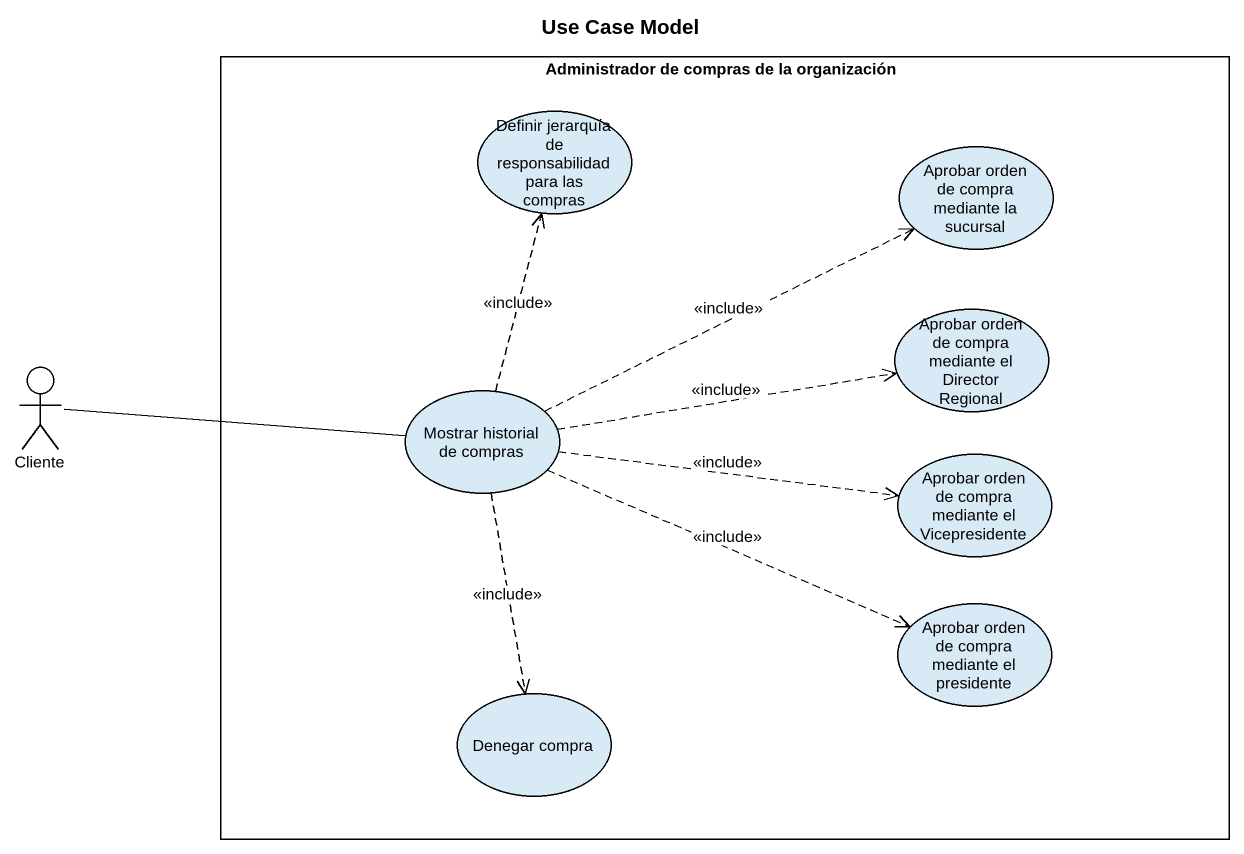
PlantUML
@startuml
title Use Case Model
rectangle "Administrador de compras de la organización" as Administrador_de_compras_de {
  usecase "Definir jerarquía de responsabilidad para las compras" as Definir_jerarquía_de
  usecase "Aprobar orden de compra mediante la sucursal" as Aprobar_orden_de_compra
  usecase "Aprobar orden de compra mediante el Director Regional" as Aprobar_orden_de_compra_2
  usecase "Mostrar historial de compras" as Mostrar_historial_de_compras
  usecase "Aprobar orden de compra mediante el Vicepresidente" as Aprobar_orden_de_compra_3
  usecase "Aprobar orden de compra mediante el presidente" as Aprobar_orden_de_compra_4
  usecase "Denegar compra" as Denegar_compra
}
actor Cliente
Cliente -right- Mostrar_historial_de_compras
Mostrar_historial_de_compras .up.> Definir_jerarquía_de : <<include>>
Mostrar_historial_de_compras .right.> Aprobar_orden_de_compra : <<include>>
Mostrar_historial_de_compras .right.> Aprobar_orden_de_compra_2 : <<include>>
Mostrar_historial_de_compras .right.> Aprobar_orden_de_compra_3 : <<include>>
Mostrar_historial_de_compras .right.> Aprobar_orden_de_compra_4 : <<include>>
Mostrar_historial_de_compras ..> Denegar_compra : <<include>>
@enduml
